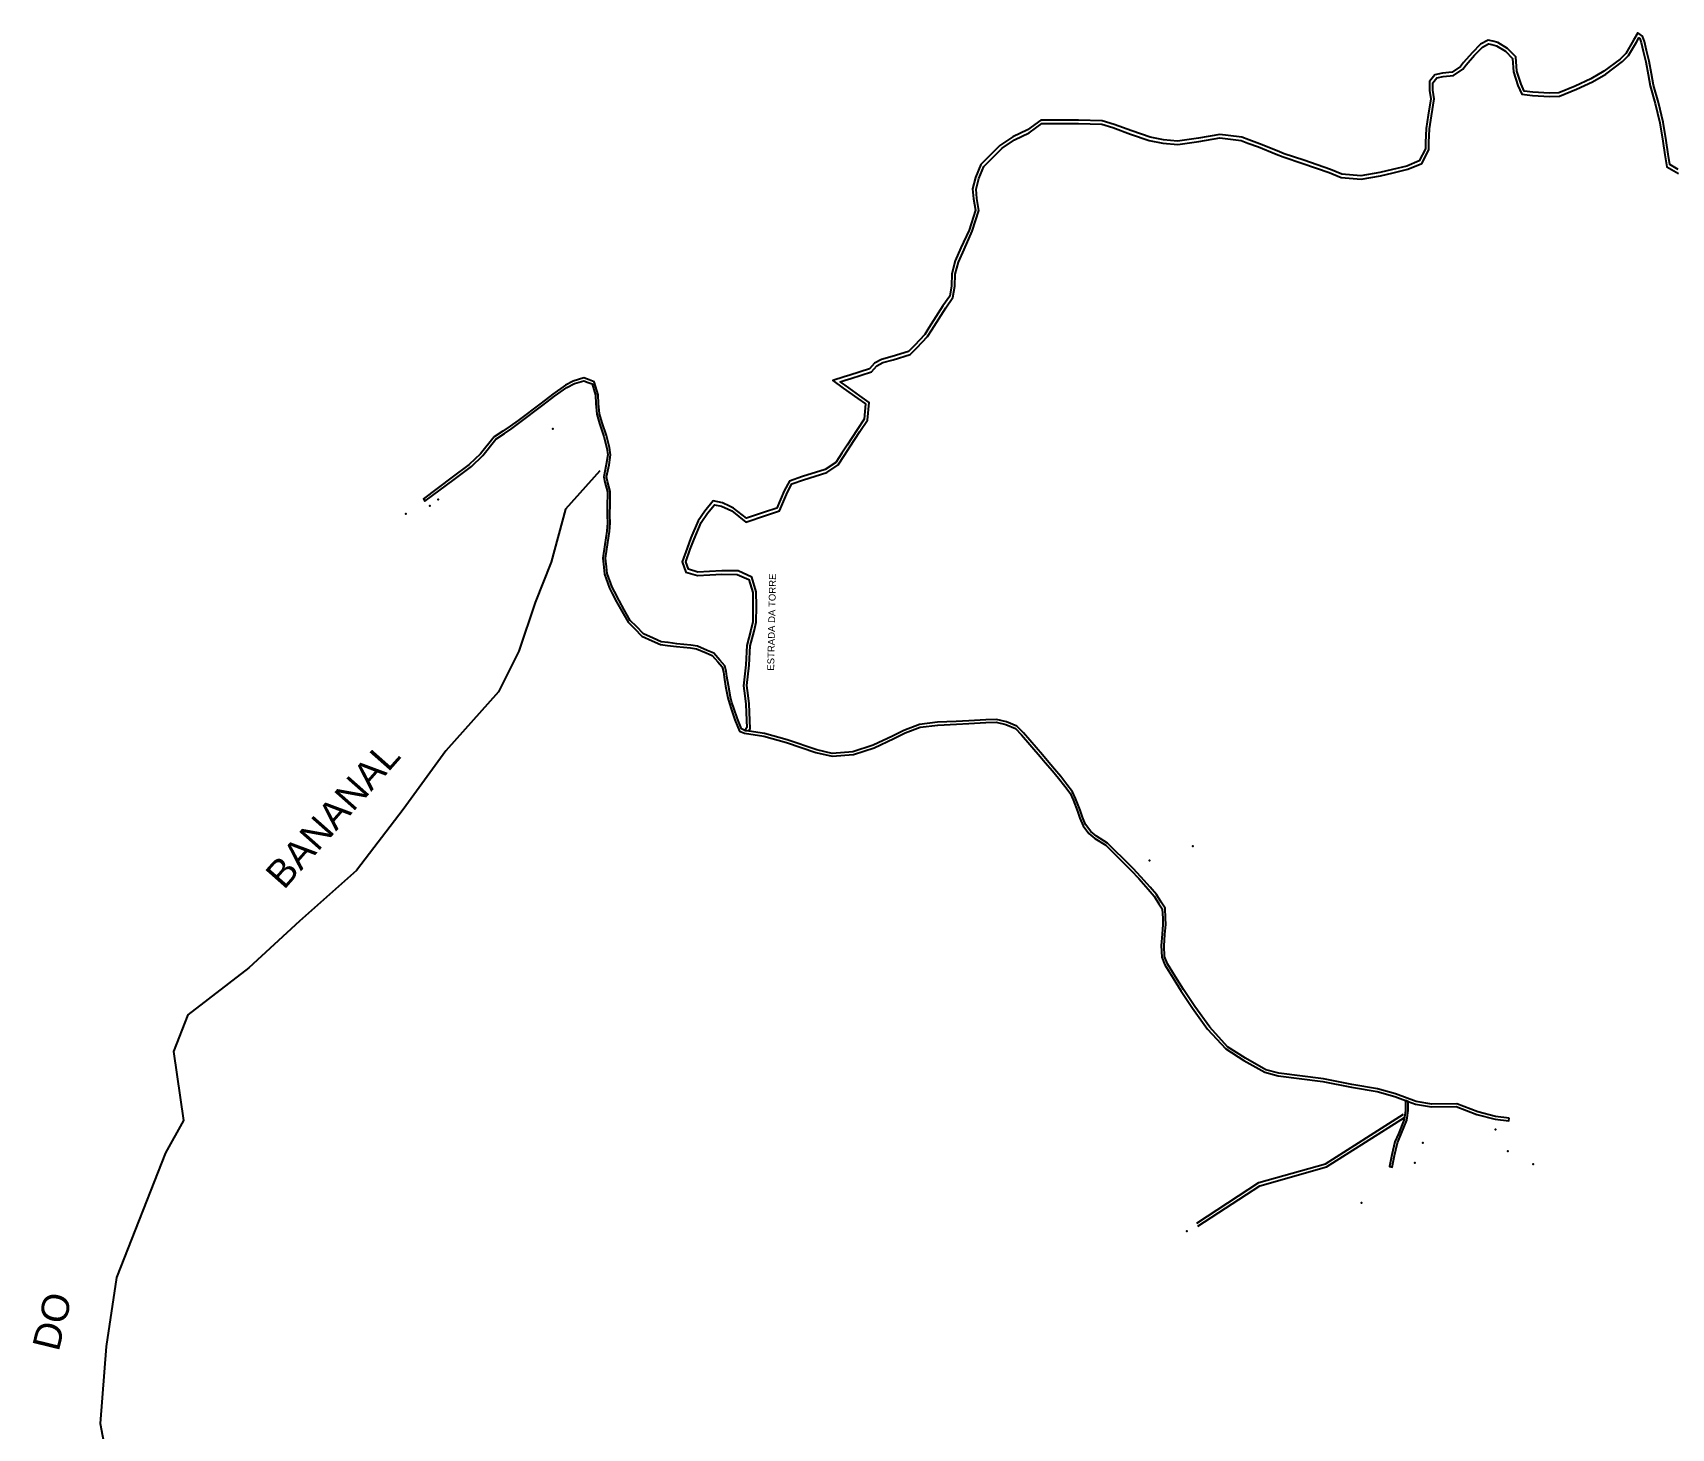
# Model space of a CAD drawing. Header units: millimetres. Extents: x 583 to 26013, y 350 to 21391.
# Drawn here: x 14695 to 17091, y 8112 to 10152 of the extents above; entities that cross this region are included whole.
import ezdxf

# ---------------------------------------------------------------- set-up
doc = ezdxf.new("R2010")
doc.units = ezdxf.units.MM
for name, color, linetype in [('ESTRADA ROMEIROS', 210, 'Continuous'), ('LINE', 7, 'Continuous'), ('RIOS', 140, 'Continuous'), ('TORRES', 7, 'Continuous')]:
    doc.layers.add(name, color=color, linetype=linetype)
doc.styles.add('EU', font='arial.ttf', dxfattribs={"height": 10})

# ---------------------------------------------------------------- blocks, each defined once
blk = doc.blocks.new('A$C17847469')
at = {"layer": 'LINE', "color": 1, "lineweight": 25}
blk.add_point((4.2, 4.2), dxfattribs=at)

msp = doc.modelspace()

# ---------------------------------------------------------------- linework, layer by layer
at = {"color": 0, "linetype": 'Continuous', "lineweight": 25}
for points in [[(16854.06749, 8564.92168), (16834.23861, 8567.34969), (16808.19335, 8574.16268), (16777.53225, 8585.90942), (16740.85475, 8585.55661), (16718.09199, 8589.59499), (16687.96315, 8600.63673), (16661.79801, 8607.99893), (16624.11579, 8614.50296), (16582.46245, 8622.80283), (16517.19908, 8630.91237), (16498.08638, 8635.95947), (16468.38382, 8652.6337), (16442.40536, 8669.35267), (16416.26411, 8697.9524), (16394.47827, 8728.08384), (16377.9248, 8752.96344), (16366.02534, 8771.79505), (16354.29273, 8790.90956), (16349.99608, 8801.50353), (16349.38158, 8817.24276), (16350.44881, 8833.73143), (16351.80746, 8848.15665), (16351.43901, 8857.25045), (16350.83788, 8872.08726), (16345.38891, 8880.76914), (16338.33247, 8892.01221), (16328.954, 8902.65758), (16315.25519, 8917.9271), (16304.22482, 8929.85425), (16290.17923, 8944.17792), (16277.59946, 8956.45541), (16266.66507, 8967.12706), (16250.45812, 8977.19003), (16242.28838, 8983.92196), (16234.71818, 8994.49755), (16230.08308, 9005.24526), (16226.54901, 9015.09103), (16220.09816, 9032.1922), (16215.52015, 9042.15776), (16207.33177, 9053.06465), (16198.27685, 9064.52747), (16189.1828, 9075.4915), (16178.70114, 9087.79598), (16171.48126, 9096.24189), (16144.01065, 9128.20666), (16134.28993, 9138.34166), (16119.15107, 9144.35876), (16104.49162, 9147.91778), (16088.69167, 9147.26577), (16063.93328, 9145.83869), (16045.50745, 9144.97437), (16018.21619, 9143.80584), (15991.60314, 9140.38427), (15969.04941, 9132.02994), (15952.4809, 9123.59321), (15923.85119, 9110.40393), (15894.31783, 9100.66227), (15864.18996, 9098.27255), (15841.42532, 9103.30348), (15798.26279, 9117.92485), (15764.99138, 9127.36798), (15736.51458, 9131.90269), (15731.63908, 9133.98496), (15725.58863, 9148.66899), (15720.05095, 9164.64535), (15717.51824, 9172.52745), (15715.3388, 9180.54692), (15712.19827, 9197.42062), (15710.03869, 9210.56564), (15708.82921, 9218.56121), (15706.89449, 9226.53369), (15699.78969, 9234.7113), (15690.95523, 9244.87975), (15681.41783, 9248.94035), (15666.88281, 9255.12871), (15657.33666, 9256.4359), (15637.01537, 9258.47709), (15623.96753, 9260.21074), (15614.01645, 9261.53293), (15602.43958, 9266.71052), (15587.86544, 9273.22859), (15577.74762, 9283.60648), (15568.80917, 9292.77467), (15559.86466, 9308.24455), (15552.35808, 9321.69546), (15545.54368, 9334.79418), (15542.12395, 9341.45272), (15535.20997, 9361.12161), (15534.01493, 9371.13087), (15532.49955, 9383.82319), (15535.4068, 9403.00996), (15538.23653, 9422.49676), (15539.26008, 9435.39968), (15539.06382, 9445.99285), (15539.13189, 9463.98524), (15539.37814, 9474.89145), (15539.51727, 9481.05361), (15535.32171, 9495.71645), (15534.03099, 9502.56418), (15537.65573, 9520.02042), (15539.82888, 9534.58278), (15538.53585, 9545.2576), (15533.90514, 9562.84979), (15527.4789, 9581.72702), (15523.93763, 9594.78647), (15522.33436, 9609.99477), (15521.82772, 9622.69132), (15516.1658, 9641.59388), (15508.56247, 9644.41798), (15500.78705, 9647.306), (15485.47658, 9642.5455), (15474.02302, 9636.58638), (15455.45183, 9623.54502), (15438.26142, 9610.45976), (15404.99268, 9585.15868), (15393.27372, 9576.74565), (15382.54118, 9569.14863), (15369.4778, 9560.90198), (15349.79825, 9536.0712), (15332.91532, 9520.45236), (15308.52329, 9502.27109), (15266.21757, 9470.41435), (15268.20429, 9467.10116), (15311.3117, 9498.64402), (15336.53622, 9517.48534), (15352.93309, 9533.58669), (15372.18933, 9557.88336), (15384.76587, 9565.82268), (15395.59561, 9573.4885), (15407.37017, 9581.94145), (15440.68417, 9607.27694), (15457.81345, 9620.31568), (15476.10462, 9633.1604), (15487.00562, 9638.83203), (15500.67258, 9643.08151), (15507.16973, 9640.66828), (15512.90561, 9638.53781), (15517.85104, 9622.02729), (15518.34274, 9609.70504), (15519.99324, 9594.04867), (15523.65147, 9580.5579), (15530.07293, 9561.69471), (15534.59784, 9544.50448), (15535.7929, 9534.63847), (15533.71625, 9520.72279), (15529.95347, 9502.60177), (15531.42518, 9494.79383), (15535.50459, 9480.53693), (15535.37916, 9474.98174), (15535.13206, 9464.03796), (15535.06368, 9445.96337), (15535.25715, 9435.52108), (15534.25935, 9422.9428), (15531.45009, 9403.59701), (15528.46354, 9383.88686), (15530.04314, 9370.65667), (15531.29036, 9360.21035), (15538.44093, 9339.8684), (15541.99031, 9332.95743), (15548.83662, 9319.79737), (15556.3866, 9306.26871), (15565.59637, 9290.34003), (15574.88353, 9280.81417), (15585.53481, 9269.88912), (15600.80652, 9263.05907), (15612.91371, 9257.6443), (15623.44068, 9256.24559), (15636.55194, 9254.50351), (15656.86529, 9252.46312), (15665.80908, 9251.23841), (15679.85092, 9245.26002), (15688.54022, 9241.56051), (15696.77015, 9232.08788), (15703.23678, 9224.6448), (15704.90052, 9217.78893), (15706.08748, 9209.94225), (15708.25805, 9196.73036), (15711.43612, 9179.65498), (15713.68214, 9171.39051), (15716.25665, 9163.37835), (15721.84669, 9147.25088), (15728.57072, 9130.93216), (15735.79858, 9127.91086), (15764.00033, 9123.49127), (15797.07428, 9114.10419), (15840.34886, 9099.44486), (15863.91041, 9094.23782), (15895.11383, 9096.71285), (15925.31922, 9106.67617), (15954.22594, 9119.99307), (15970.65707, 9128.35985), (15992.56521, 9136.47504), (16018.5574, 9139.81678), (16045.68672, 9140.97838), (16064.14209, 9141.84409), (16088.88924, 9143.27052), (16104.09453, 9143.89799), (16117.93454, 9140.53791), (16132.00478, 9134.94555), (16141.04822, 9125.51669), (16168.44419, 9093.63876), (16175.65841, 9085.19948), (16186.1208, 9072.91762), (16195.16761, 9062.01054), (16204.16246, 9050.62377), (16212.06414, 9040.09876), (16216.40495, 9030.64955), (16222.79507, 9013.70938), (16226.36053, 9003.77614), (16231.21541, 8992.51882), (16239.34057, 8981.16795), (16248.12087, 8973.93291), (16264.18392, 8963.95929), (16274.80563, 8953.5928), (16287.35397, 8941.34598), (16301.32785, 8927.09545), (16312.29797, 8915.23344), (16325.96454, 8899.99987), (16335.1168, 8889.61126), (16342.00092, 8878.64275), (16346.88424, 8870.86214), (16347.44229, 8857.08852), (16347.79984, 8848.2637), (16346.46095, 8834.04822), (16345.37653, 8817.29405), (16346.02642, 8800.64845), (16350.71046, 8789.09932), (16362.62993, 8769.68035), (16374.56848, 8750.78691), (16391.19117, 8725.80327), (16413.15696, 8695.42294), (16439.80355, 8666.27034), (16466.32055, 8649.20478), (16496.57255, 8632.22212), (16516.43839, 8626.97614), (16581.82414, 8618.85139), (16623.38466, 8610.57001), (16660.91376, 8604.09241), (16686.73141, 8596.82798), (16706.31828, 8589.64971), (16717.04637, 8585.71803), (16740.52177, 8581.55322), (16776.81084, 8581.9023), (16806.96799, 8570.34863), (16833.48602, 8563.41197), (16853.58132, 8560.95134)], [(16702.29324, 8591.12482), (16702.53783, 8576.38737), (16700.53171, 8563.34603), (16692.21403, 8542.06887), (16687.1701, 8530.42043), (16682.42887, 8511.26786), (16678.92594, 8494.50812), (16682.84133, 8493.68977), (16686.32927, 8510.37779), (16690.97295, 8529.13629), (16695.91329, 8540.54548), (16704.41803, 8562.30118), (16706.54291, 8576.11453), (16706.31828, 8589.64971)]]:
    msp.add_lwpolyline(points, close=True, dxfattribs=at)
for points in [[(16397.49363, 8411.57537), (16488.07527, 8470.98316), (16585.5076, 8498.40211), (16699.68606, 8570.75772)], [(16399.01601, 8407.00554), (16489.59766, 8466.41332), (16587.02998, 8493.83228), (16701.20845, 8566.18788)]]:
    msp.add_lwpolyline(points, dxfattribs=at)
at = {"layer": 'ESTRADA ROMEIROS', "color": 0, "linetype": 'Continuous'}
msp.add_lwpolyline([(17101.3605, 9951.95314), (17089.11402, 9959.02787), (17086.86064, 9974.22813), (17083.702, 9994.05227), (17079.46274, 10020.93424), (17072.34126, 10049.65327), (17065.34397, 10075.15848), (17062.50157, 10091.83592), (17058.71173, 10110.31333), (17055.10376, 10125.90042), (17052.1204, 10138.78909), (17049.3245, 10146.64743), (17042.15973, 10151.72341), (17036.03145, 10140.70375), (17024.68731, 10121.50791), (17016.59568, 10113.30658), (16992.83232, 10095.6569), (16973.53259, 10084.51339), (16950.45744, 10073.66399), (16926.59947, 10064.04484), (16913.34315, 10063.39668), (16888.78387, 10065.14935), (16876.15144, 10066.49232), (16871.6952, 10076.41849), (16865.56694, 10095.52935), (16864.05196, 10116.4804), (16851.77032, 10128.84777), (16837.73485, 10137.27892), (16830.0698, 10139.34929), (16823.4132, 10141.14727), (16812.10871, 10134.95555), (16799.8563, 10122.52504), (16787.51216, 10108.1894), (16782.80037, 10102.23026), (16770.84064, 10094.30249), (16756.80003, 10092.85572), (16745.59675, 10090.47147), (16737.59243, 10080.44774), (16737.5423, 10067.21988), (16739.62474, 10055.22007), (16735.62096, 10031.25275), (16732.52064, 10011.81292), (16731.8766, 9991.38631), (16731.89651, 9982.04398), (16722.69733, 9964.72787), (16704.59439, 9956.97404), (16683.38117, 9952.03397), (16664.9738, 9947.65789), (16637.38085, 9942.62092), (16609.55767, 9945.13552), (16592.74423, 9952.02347), (16554.07048, 9965.54634), (16525.20666, 9974.95419), (16515.08684, 9979.03801), (16489.17528, 9989.62376), (16473.64262, 9995.27628), (16463.18341, 9999.08251), (16443.22902, 10001.54917), (16430.92606, 10003.07), (16399.69074, 9997.53702), (16369.27537, 9993.33874), (16348.58252, 9995.21609), (16328.88729, 9999.08338), (16302.06972, 10008.39159), (16276.3299, 10017.89444), (16258.99082, 10023.06831), (16224.15764, 10023.87028), (16208.62314, 10023.87158), (16189.99489, 10023.87314), (16169.00442, 10023.87489), (16149.67343, 10009.99277), (16128.12709, 9999.50699), (16109.3764, 9987.13852), (16089.41034, 9966.97535), (16081.64714, 9959.13552), (16073.59545, 9940.38583), (16069.3888, 9923.66921), (16070.83042, 9908.76062), (16073.49832, 9892.5484), (16064.22749, 9863.35438), (16052.40743, 9837.20066), (16043.8441, 9818.2272), (16039.05748, 9799.5025), (16038.39122, 9781.64208), (16035.94285, 9766.60774), (16025.92961, 9752.58678), (16005.34397, 9720.37717), (15999.40793, 9710.88734), (15984.25657, 9694.59415), (15975.6746, 9685.80735), (15951.76028, 9678.61797), (15936.15226, 9674.33166), (15925.99688, 9668.68382), (15918.81983, 9660.64439), (15889.62823, 9651.34798), (15881.42798, 9648.73652), (15864.79515, 9643.4396), (15880.27872, 9632.32929), (15901.60391, 9617.02731), (15912.67364, 9609.08418), (15910.73575, 9587.1376), (15900.51592, 9571.50003), (15885.82992, 9549.02869), (15878.0698, 9537.15477), (15869.33671, 9523.7921), (15853.87359, 9513.42004), (15820.77541, 9503.03636), (15801.4866, 9496.34375), (15793.99162, 9482.256), (15783.10029, 9456.90899), (15764.83449, 9450.75483), (15738.76263, 9441.97064), (15719.78523, 9457.03276), (15713.92567, 9459.64648), (15703.7314, 9464.59871), (15690.20546, 9467.41152), (15677.66733, 9452.39333), (15667.85603, 9438.50654), (15657.3577, 9413.42366), (15651.83823, 9398.42446), (15644.50091, 9378.48523), (15649.99156, 9363.32654), (15666.9265, 9358.33777), (15685.05278, 9359.18657), (15702.79455, 9360.15931), (15725.29835, 9360.03479), (15742.33989, 9352.32409), (15747.76999, 9333.59322), (15748.23325, 9313.35684), (15747.80845, 9290.55495), (15745.17403, 9278.26706), (15739.16084, 9256.14803), (15737.85532, 9227.84136), (15734.29878, 9197.31766), (15736.33956, 9182.3346), (15737.7934, 9170.26614), (15738.61631, 9146.24823), (15738.99643, 9136.12959), (15736.51458, 9131.90269), (15741.75576, 9131.06807), (15744.04775, 9134.85759), (15743.6131, 9146.42768), (15742.78313, 9170.65145), (15741.29904, 9182.97104), (15739.3383, 9197.36649), (15742.84195, 9227.43635), (15744.13016, 9255.36766), (15750.0345, 9277.08629), (15752.79859, 9289.97898), (15753.23432, 9313.3675), (15752.75377, 9334.35933), (15746.50054, 9355.92954), (15726.39007, 9365.02882), (15702.67141, 9365.16007), (15684.79897, 9364.18017), (15667.53269, 9363.37163), (15653.83114, 9367.4079), (15649.82371, 9378.47168), (15656.53061, 9396.69774), (15662.01227, 9411.5942), (15672.25639, 9436.06971), (15681.63468, 9449.34362), (15692.12246, 9461.9059), (15702.1053, 9459.8299), (15711.8143, 9455.11341), (15717.17156, 9452.72374), (15737.78326, 9436.3645), (15766.43093, 9446.01654), (15786.81267, 9452.8836), (15798.50342, 9480.09109), (15804.97922, 9492.26316), (15822.3436, 9498.28805), (15856.05921, 9508.86544), (15872.96609, 9520.20591), (15882.25523, 9534.41941), (15890.01535, 9546.29333), (15904.70135, 9568.76467), (15915.60623, 9585.45046), (15917.90503, 9611.4844), (15904.51889, 9621.08969), (15883.1937, 9636.39167), (15875.80024, 9641.69687), (15882.94521, 9643.97227), (15891.14546, 9646.58374), (15921.63947, 9656.29492), (15929.1647, 9664.72436), (15938.05657, 9669.66951), (15953.14228, 9673.81238), (15978.34992, 9681.39057), (15987.87636, 9691.14438), (16003.3941, 9707.83157), (16009.5701, 9717.70502), (16030.07333, 9749.78568), (16040.6902, 9764.65187), (16043.37616, 9781.14513), (16044.03408, 9798.782), (16048.58051, 9816.56711), (16056.96372, 9835.14147), (16068.90436, 9861.56199), (16078.6266, 9892.17752), (16075.79115, 9909.4079), (16074.44892, 9923.28867), (16078.34702, 9938.77912), (16085.86725, 9956.29123), (16092.9632, 9963.45723), (16112.56348, 9983.251), (16130.60814, 9995.15375), (16152.24417, 10005.68319), (16170.61356, 10018.87476), (16189.99447, 10018.87314), (16208.62272, 10018.87158), (16224.09988, 10018.87029), (16258.20451, 10018.08508), (16274.74761, 10013.14873), (16300.38395, 10003.68408), (16327.57943, 9994.24471), (16347.87305, 9990.25992), (16369.39284, 9988.30755), (16400.46891, 9992.59703), (16431.05834, 9998.01559), (16442.61561, 9996.58694), (16462.00681, 9994.18989), (16471.93276, 9990.57773), (16487.3742, 9984.95841), (16513.2058, 9974.40532), (16523.49436, 9970.25341), (16552.4704, 9960.80898), (16590.97011, 9947.34696), (16608.35837, 9940.22353), (16637.60892, 9937.57993), (16666.00168, 9942.7629), (16684.52642, 9947.16688), (16706.15778, 9952.20433), (16726.28604, 9960.82564), (16736.89917, 9980.8033), (16736.87676, 9991.31283), (16737.50816, 10011.3385), (16740.55566, 10030.44709), (16744.6967, 10055.23606), (16742.54393, 10067.64111), (16742.5858, 10078.68804), (16748.38747, 10085.95341), (16757.5789, 10087.9095), (16772.57738, 10089.45498), (16786.22775, 10098.50343), (16791.36935, 10105.00616), (16803.53539, 10119.13496), (16815.1544, 10130.92287), (16824.0511, 10135.79579), (16828.766, 10134.52227), (16835.75789, 10132.63372), (16848.66154, 10124.88246), (16859.19861, 10114.27184), (16860.6231, 10094.57216), (16867.01933, 10074.62563), (16872.76648, 10061.82401), (16888.34148, 10060.1682), (16913.28708, 10058.38797), (16927.6865, 10059.09202), (16952.45758, 10069.07932), (16975.85049, 10080.07812), (16995.58214, 10091.47101), (17019.88524, 10109.52157), (17028.67876, 10118.43431), (17040.36933, 10138.21635), (17043.81932, 10144.42001), (17045.14381, 10143.48166), (17047.31374, 10137.38271), (17050.23256, 10124.77287), (17053.82634, 10109.24708), (17057.58672, 10090.91332), (17060.45664, 10074.07437), (17067.5031, 10048.38995), (17074.55754, 10019.94124), (17078.76366, 9993.26946), (17081.91866, 9973.46813), (17084.52216, 9955.90621), (17101.5846, 9946.04931)], dxfattribs=at)
at = {"layer": 'RIOS', "lineweight": 25, "flags": 128}
msp.add_lwpolyline([(15524.44815, 9511.44163), (15473.96052, 9455.09882), (15453.22223, 9378.0035), (15429.46588, 9318.67784), (15405.70953, 9247.52274), (15376.04644, 9188.22257), (15298.87065, 9102.20418), (15236.56953, 9016.21129), (15168.31854, 8927.26104), (15085.23601, 8853.12308), (15011.03516, 8784.92534), (14921.48538, 8716.06474), (14900.70396, 8662.70479), (14915.53551, 8561.87411), (14888.84735, 8514.42888), (14817.27651, 8332.37277), (14802.44496, 8231.54209), (14793.56328, 8118.85648), (14808.39483, 8038.8038)], dxfattribs=at)

# ---------------------------------------------------------------- block references
at = {"layer": 'LINE', "color": 1, "lineweight": 25, "xscale": 1.536000000021886, "yscale": 1.536000000312924, "zscale": 1.536}
for p in [(16827.69852, 8542.03872), (16721.5077, 8522.42585), (16845.89115, 8510.29313), (16709.5077, 8493.42585), (16882.89115, 8491.29313), (16631.52361, 8434.69075)]:
    msp.add_blockref('A$C17847469', p, dxfattribs=at)
at = {"layer": 'TORRES', "color": 1, "lineweight": 25, "xscale": 1.536000000021886, "zscale": 1.536}
for p, yscale in [((15448.95256, 9566.40126), 1.536000000312924), ((15281.29307, 9462.79984), 1.536000000312924), ((15234.00638, 9442.17354), 1.535999999381602), ((15268.99158, 9453.81254), 1.536000000312924), ((16385.16246, 8956.11428), 1.536000000312924), ((16321.63407, 8935.23796), 1.536000000312924), ((16376.05829, 8393.20956), 1.536000000312924)]:
    msp.add_blockref('A$C17847469', p, dxfattribs=dict(at, yscale=yscale))

# ---------------------------------------------------------------- texts
at = {"color": 0, "linetype": 'Continuous', "lineweight": 20, "style": 'EU'}
msp.add_text('ESTRADA DA TORRE', height=10, rotation=88.80541724, dxfattribs=at).set_placement((15779.07884, 9219.13188))
at = {"layer": 'RIOS', "lineweight": 25, "char_height": 40, "width": 446.4554511, "attachment_point": 1, "style": 'EU'}
for s, insert, rotation in [('BANANAL', (15032.2618, 8924.32021), 48.50004148), ('DO ', (14693.82395, 8232.15891), 76.28457262)]:
    msp.add_mtext(s, dxfattribs=dict(at, insert=insert, rotation=rotation))

doc.saveas('drawing.dxf')
